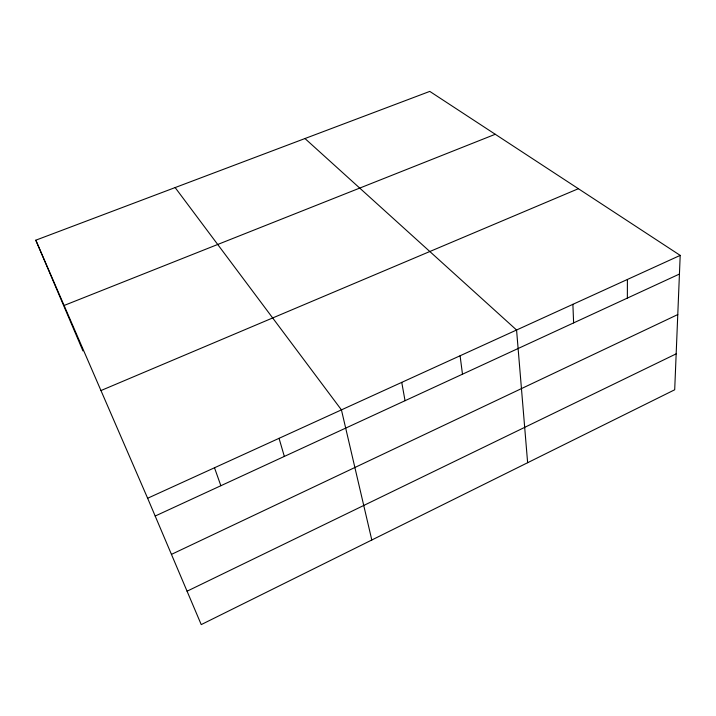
<?xml version="1.0" encoding="UTF-8"?>
<svg xmlns="http://www.w3.org/2000/svg" width="716" height="716" viewBox="0 0 716 716"><rect width="100%" height="100%" fill="white"/><g stroke="black" fill="none" stroke-linecap="round" stroke-linejoin="round"><path stroke-width="1.07" d="M627.359 298.089L627.404 279.464M680.2 255.388L674.696 389.772L201.232 624.603L147.639 498.255L35.8 240.191L429.779 91.397L680.2 255.388L147.639 498.255M187.064 591.21L676.173 353.847M171.446 554.381L677.775 314.566M155.184 516.039L679.439 274.049M100.965 390.551L578.376 188.711M64.091 305.472L495.257 134.277M304.971 138.537L516.567 330.013L527.629 462.715M175.143 187.565L341.434 409.883L371.801 539.998M35.8 240.191L82.949 350.894M214.496 467.772L220.868 485.717M279.052 438.326L284.333 456.423M401.748 382.371L405.041 400.7M460.093 355.762L462.482 374.191M572.889 304.327L573.614 322.898"/></g></svg>
